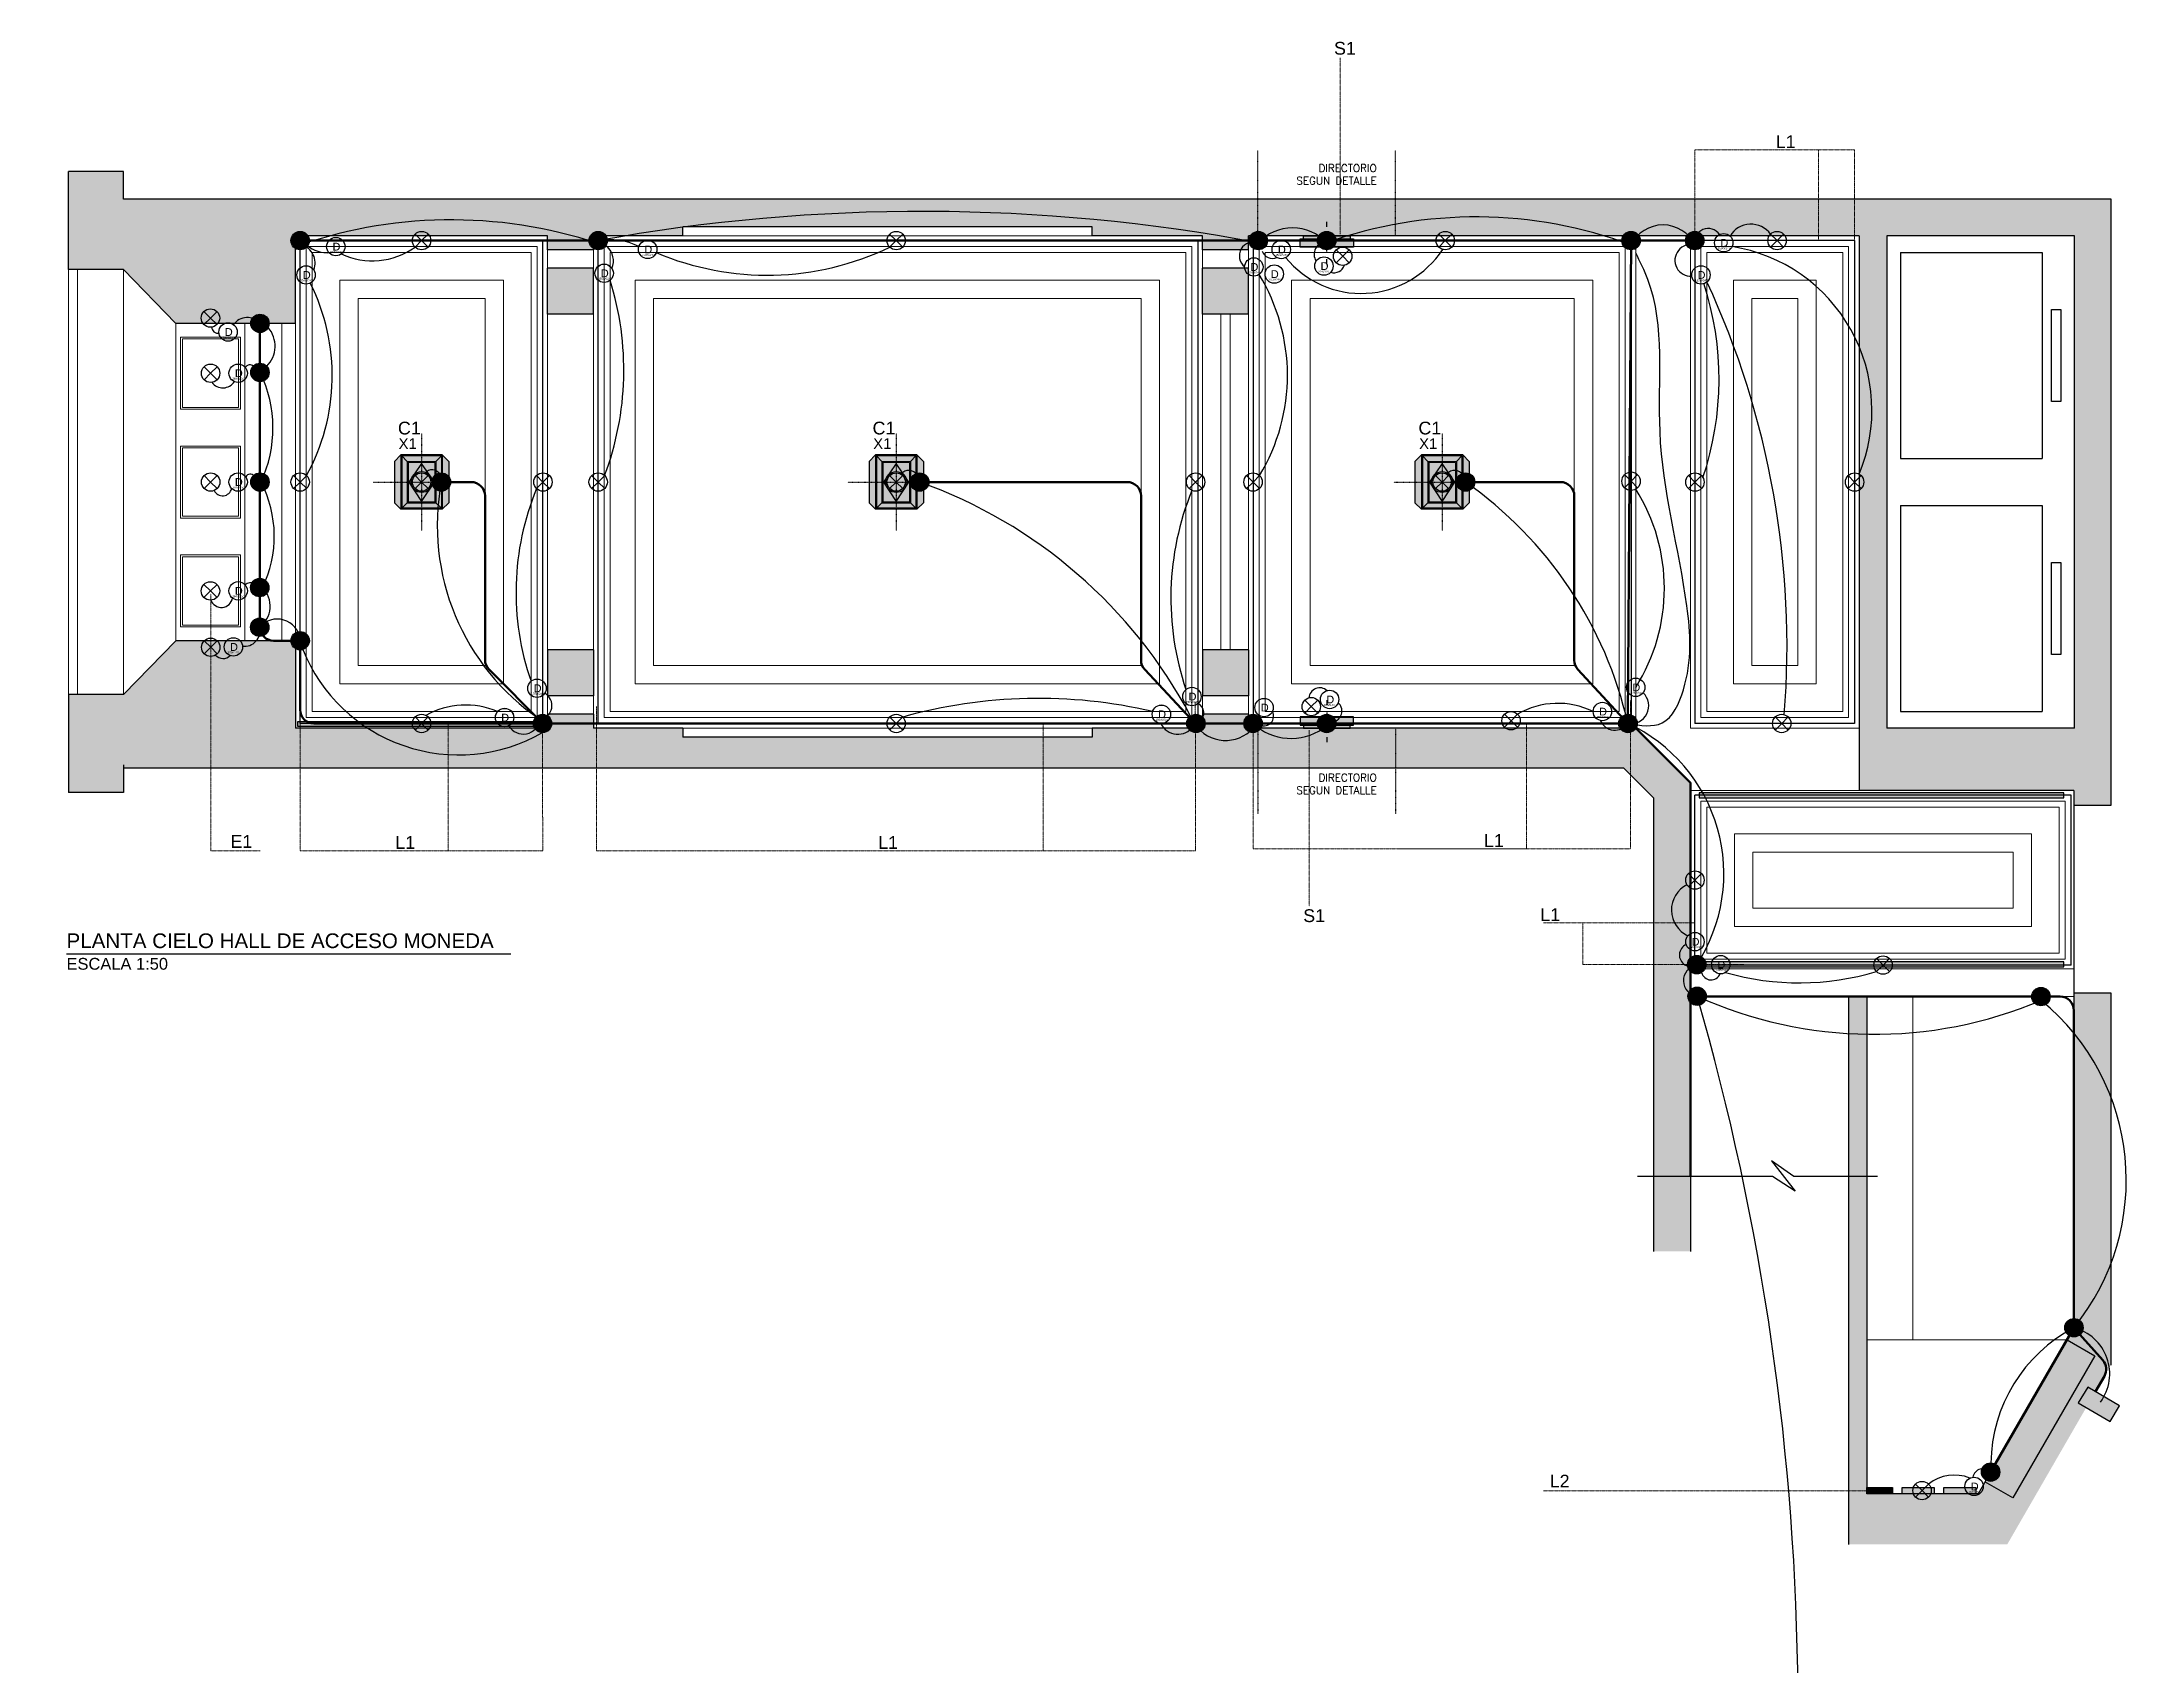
# Model space of a CAD drawing. Header units: millimetres. Extents: x -12140 to 38415, y -25979 to 9323.
# Drawn here: x -9399 to 13265, y -8328 to 9323 of the extents above; entities that cross this region are included whole.
import ezdxf

# ---------------------------------------------------------------- set-up
doc = ezdxf.new("R2010")
doc.units = ezdxf.units.MM
doc.header["$LTSCALE"] = 1.5
doc.linetypes.add('ACAD_ISO03W100', pattern=[30, 12, -18])
doc.linetypes.add('CENTER2', pattern=[28.575, 19.05, -3.175, 3.175, -3.175])
for name, color, linetype, lineweight in [('00', 8, 'Continuous', 0), ('013', 2, 'Continuous', 9), ('020', 4, 'Continuous', 15), ('05', 2, 'Continuous', 5), ('canalización EMT', 100, 'Continuous', 80), ('conductor 220V', 10, 'Continuous', 25), ('conductor 24V', 30, 'Continuous', 25), ('I-GUIAS', 176, 'Continuous', 13)]:
    doc.layers.add(name, color=color, linetype=linetype, lineweight=lineweight)
for name, color, linetype in [('derivación eléctrica', 10, 'Continuous'), ('DRIVERS LEDS 220v a 12V', 10, 'Continuous'), ('HATCH', 253, 'Continuous'), ('I-EQUIPOS', 150, 'Continuous'), ('I-LINEAS', 1, 'ACAD_ISO03W100'), ('I-TEXT', 4, 'Continuous'), ('Luminarias', 10, 'Continuous'), ('Muros', 6, 'Continuous'), ('Perfil cinta led cielo', 131, 'Continuous'), ('TEXTO', 1, 'Continuous')]:
    doc.layers.add(name, color=color, linetype=linetype)
doc.styles.add('ABWB', font='arial.ttf')
doc.styles.add('Romans', font='romans.shx')
doc.styles.get("Standard").update_dxf_attribs({"font": 'arial.ttf'})

# ---------------------------------------------------------------- blocks, each defined once
blk = doc.blocks.new('EQUIPO SOBREPUESTO')
at = {"layer": 'I-EQUIPOS'}
h = blk.add_hatch(color=254, dxfattribs=at)
h.dxf.hatch_style = 1
h.paths.add_polyline_path([(-5795.7, 2925), (-5795.7, 2934.1), (-5853.7, 2934.1), (-5853.7, 2925)])
h.paths.add_polyline_path([(-5850.1, 2925), (-5850.1, 2922), (-5799.4, 2922), (-5799.4, 2925)])
for points in [[(-5853.7, 2934.1), (-5853.7, 2925), (-5795.7, 2925), (-5795.7, 2934.1), (-5853.7, 2934.1)], [(-5850.1, 2925), (-5850.1, 2922), (-5799.4, 2922), (-5799.4, 2925)]]:
    blk.add_lwpolyline(points, dxfattribs=at)
at = {"layer": 'I-LINEAS', "linetype": 'ACAD_ISO03W100', "ltscale": 0.3}
blk.add_lwpolyline([(-5824.7, 2952.5), (-5824.7, 2903.4)], dxfattribs=at)
blk = doc.blocks.new('C1')
at = {"layer": 'I-EQUIPOS'}
h = blk.add_hatch(color=254, dxfattribs=at)
h.dxf.hatch_style = 1
h.paths.add_polyline_path([(-8713.4, 2023.9), (-8726, 2011.3), (-8726, 1930.3), (-8713.4, 1917.7), (-8632.4, 1917.7), (-8632.4, 2023.9)])
h.paths.add_polyline_path([(-8619.8, 2011.3), (-8632.4, 2023.9), (-8632.4, 1917.7), (-8619.8, 1930.3)])
for p, q in [((-8713.4, 2023.9), (-8726, 2011.3)), ((-8726, 2011.3), (-8726, 1930.3)), ((-8713.4, 2023.9), (-8713.4, 1917.7)), ((-8632.4, 2023.9), (-8713.4, 2023.9)), ((-8711.6, 2022.1), (-8711.6, 1919.5)), ((-8634.2, 2022.1), (-8711.6, 2022.1)), ((-8700.8, 2011.3), (-8711.6, 2022.1)), ((-8700.8, 2011.3), (-8645, 2011.3)), ((-8700.8, 2010.4), (-8700.8, 1929.4)), ((-8699, 2009.5), (-8646.8, 2009.5)), ((-8699, 2008.6), (-8699, 1931.2)), ((-8646.8, 2008.6), (-8646.8, 1931.2)), ((-8634.2, 2022.1), (-8645, 2011.3)), ((-8645, 2010.4), (-8645, 1929.4)), ((-8634.2, 2022.1), (-8634.2, 1919.5)), ((-8632.4, 2023.9), (-8632.4, 1917.7)), ((-8632.4, 2023.9), (-8619.8, 2011.3)), ((-8619.8, 2011.3), (-8619.8, 1930.3)), ((-8713.4, 1917.7), (-8726, 1930.3)), ((-8632.4, 1917.7), (-8713.4, 1917.7)), ((-8700.8, 1930.3), (-8711.6, 1919.5)), ((-8634.2, 1919.5), (-8711.6, 1919.5)), ((-8700.8, 1930.3), (-8645, 1930.3)), ((-8699, 1932.1), (-8646.8, 1932.1)), ((-8645, 1930.3), (-8634.2, 1919.5)), ((-8632.4, 1917.7), (-8619.8, 1930.3))]:
    blk.add_line(p, q, dxfattribs=at)
blk.add_lwpolyline([(-8647.9, 1970.8), (-8672.9, 2007), (-8697.9, 1970.8), (-8672.9, 1932.9)], close=True, dxfattribs=at)
blk.add_circle((-8672.9, 1970.8), 20.5, dxfattribs=at)
blk = doc.blocks.new('derivacion')
at = {"layer": 'derivación eléctrica'}
h = blk.add_hatch(color=256, dxfattribs=at)
h.dxf.hatch_style = 1
h.paths.add_polyline_path([(100, 0, 1), (-100, 0, 1)])
blk.add_circle((0, 0), 100, dxfattribs=at)
blk = doc.blocks.new('*U108')
at = {"layer": 'Luminarias'}
for points in [[(0, 0), (-71, 71)], [(0, 0), (-71, -71)], [(0, 0), (71, 71)], [(0, 0), (71, -71)]]:
    blk.add_lwpolyline(points, dxfattribs=at)
blk.add_circle((0, 0), 100, dxfattribs=at)
blk = doc.blocks.new('*U104')
at = {"layer": 'Luminarias'}
for points in [[(0, 0), (-71, 71)], [(0, 0), (-71, -71)], [(0, 0), (71, 71)], [(0, 0), (71, -71)]]:
    blk.add_lwpolyline(points, dxfattribs=at)
blk.add_circle((0, 0), 100, dxfattribs=at)
blk = doc.blocks.new('*U105')
at = {"layer": 'Luminarias'}
for points in [[(0, 0), (-71, 71)], [(0, 0), (-71, -71)], [(0, 0), (71, 71)], [(0, 0), (71, -71)]]:
    blk.add_lwpolyline(points, dxfattribs=at)
blk.add_circle((0, 0), 100, dxfattribs=at)
blk = doc.blocks.new('*U109')
at = {"layer": 'Luminarias'}
for points in [[(0, 0), (-71, 71)], [(0, 0), (-71, -71)], [(0, 0), (71, 71)], [(0, 0), (71, -71)]]:
    blk.add_lwpolyline(points, dxfattribs=at)
blk.add_circle((0, 0), 100, dxfattribs=at)
blk = doc.blocks.new('*U107')
at = {"layer": 'Luminarias'}
blk.add_circle((-3, -2), 100, dxfattribs=at)
at = {"layer": 'DRIVERS LEDS 220v a 12V'}
blk.add_text('D', height=84.1, dxfattribs=at).set_placement((-38, -44))
blk = doc.blocks.new('DRIVER_36W_24V')
at = {"layer": 'Luminarias'}
blk.add_circle((0, 0), 100, dxfattribs=at)
at = {"layer": 'DRIVERS LEDS 220v a 12V'}
for s, height, p in [('D', 84.1, (-36, -43)), ('36W/24V', 21, (-63, -70))]:
    blk.add_text(s, height=height, dxfattribs=at).set_placement(p)
blk = doc.blocks.new('DRIVER_150W_24V')
at = {"layer": 'Luminarias'}
blk.add_circle((0, 0), 100, dxfattribs=at)
at = {"layer": 'DRIVERS LEDS 220v a 12V'}
for s, height, p in [('D', 84.1, (-36, -43)), ('150W/24V', 21, (-63, -70))]:
    blk.add_text(s, height=height, dxfattribs=at).set_placement(p)
blk = doc.blocks.new('DRIVER_36W_12V')
at = {"layer": 'Luminarias'}
blk.add_circle((0, 0), 100, dxfattribs=at)
at = {"layer": 'DRIVERS LEDS 220v a 12V'}
for s, height, p in [('D', 84.1, (-36, -43)), ('36W/12V', 21, (-63, -70))]:
    blk.add_text(s, height=height, dxfattribs=at).set_placement(p)

msp = doc.modelspace()

# ---------------------------------------------------------------- hatches: boundary and pattern name
at = {"layer": 'derivación eléctrica'}
h = msp.add_hatch(color=256, dxfattribs=at)
h.dxf.hatch_style = 1
h.paths.add_polyline_path([(12743, -5475), (13088, -5679), (13189, -5506), (12845, -5303)])
at = {"layer": 'HATCH'}
h = msp.add_hatch(color=256, dxfattribs=at)
h.dxf.hatch_style = 1
h.paths.add_polyline_path([(7931, 1861), (3721, 1861), (3721, 2011), (3221, 2011), (3221, 1861), (2021, 1861), (2021, 1761), (416, 1761), (416, 1426), (7801, 1426), (8125, 1101), (8125, -3829), (8525, -3829), (8525, 1267)])
h.paths.add_polyline_path([(416, 1761), (-2429, 1761), (-2429, 1861), (-3399, 1861), (-3399, 2011), (-3899, 2011), (-3899, 1861), (-4408, 1861), (-4408, 1426), (416, 1426)])
h.paths.add_polyline_path([(-4408, 1861), (-6639, 1861), (-6639, 2811), (-7939, 2811), (-8509, 2226), (-9109, 2226), (-9109, 1161), (-8509, 1161), (-8509, 1426), (-4408, 1426)])
h.paths.add_polyline_path([(-4408, 7611), (-8509, 7611), (-8509, 7911), (-9109, 7911), (-9109, 6846), (-8509, 6846), (-7939, 6261), (-6639, 6261), (-6639, 7211), (-4408, 7211)])
h.paths.add_polyline_path([(416, 7611), (-4408, 7611), (-4408, 7211), (-3899, 7211), (-3899, 7061), (-3399, 7061), (-3399, 7211), (-2429, 7211), (-2429, 7311), (416, 7311)])
h.paths.add_polyline_path([(13101, 7611), (416, 7611), (416, 7311), (2021, 7311), (2021, 7211), (3221, 7211), (3221, 7061), (3721, 7061), (3721, 7211), (10361, 7211), (10361, 1181), (12695, 1181), (12695, 1022), (13101, 1022)])
h.paths.add_polyline_path([(10661, 7211), (12701, 7211), (12701, 1861), (10661, 1861)], flags=16)
h.paths.add_polyline_path([(10811, 7031), (12351, 7031), (12351, 4791), (10811, 4791)], flags=0)
h.paths.add_polyline_path([(10811, 4281), (12351, 4281), (12351, 2041), (10811, 2041)], flags=0)
h.paths.add_polyline_path([(12451, 6411), (12551, 6411), (12551, 5411), (12451, 5411)], flags=0)
h.paths.add_polyline_path([(12451, 3661), (12551, 3661), (12551, 2661), (12451, 2661)], flags=0)
h.paths.add_polyline_path([(3721, 2711), (3221, 2711), (3221, 2211), (3721, 2211)], flags=17)
h.paths.add_polyline_path([(3721, 6861), (3221, 6861), (3221, 6361), (3721, 6361)], flags=17)
h.paths.add_polyline_path([(-3399, 6861), (-3899, 6861), (-3899, 6361), (-3399, 6361)])
h.paths.add_polyline_path([(-3399, 2711), (-3899, 2711), (-3899, 2211), (-3399, 2211)])
h = msp.add_hatch(color=256, dxfattribs=at)
h.dxf.hatch_style = 1
h.paths.add_polyline_path([(13095, -1018), (12695, -1018), (12695, -4658), (11653, -6464), (10445, -6464), (10445, -1058), (10245, -1058), (10245, -7014), (11970, -7014), (13095, -5065)])
h.paths.add_polyline_path([(8525, -4549), (8125, -4549)])
h.paths.add_polyline_path([(-9399, -589), (-2211, -589)])
at = {"layer": 'I-EQUIPOS'}
h = msp.add_hatch(color=254, dxfattribs=at)
h.dxf.hatch_style = 1
h.paths.add_polyline_path([(-3929, 1880), (-3929, 1934), (-6614, 1934), (-6614, 1880)])
h = msp.add_hatch(color=254, dxfattribs=at)
h.dxf.hatch_style = 1
h.paths.add_polyline_path([(8620, 1103), (8620, 1156), (12587, 1156), (12587, 1103)])
h = msp.add_hatch(color=254, dxfattribs=at)
h.dxf.hatch_style = 1
h.paths.add_polyline_path([(8620, -734), (8620, -680), (12587, -680), (12587, -734)])
h = msp.add_hatch(color=254, dxfattribs=at)
h.dxf.hatch_style = 1
h.paths.add_polyline_path([(10445, -6394), (10445, -6464), (10724, -6464), (10724, -6394)])
h = msp.add_hatch(color=254, dxfattribs=at)
h.dxf.hatch_style = 1
h.paths.add_polyline_path([(10829, -6394), (10829, -6464), (11176, -6464), (11176, -6394)])
h = msp.add_hatch(color=254, dxfattribs=at)
h.dxf.hatch_style = 1
h.paths.add_polyline_path([(11281, -6394), (11281, -6464), (11628, -6464), (11628, -6394)])

# ---------------------------------------------------------------- linework, layer by layer
at = {"layer": '00'}
for p, q in [((-6524, 1976), (-6524, 7096)), ((-4014, 7096), (-6524, 7096)), ((-6459, 2041), (-6459, 7031)), ((-4079, 7031), (-6459, 7031)), ((-4079, 2041), (-4079, 7031)), ((-4014, 1976), (-4014, 7096)), ((3106, 7096), (-3284, 7096)), ((-3284, 1976), (-3284, 7096)), ((3041, 7031), (-3219, 7031)), ((-3219, 2041), (-3219, 7031)), ((3041, 7031), (3041, 2041)), ((3106, 7096), (3106, 1976)), ((7816, 7096), (3836, 7096)), ((3836, 7096), (3836, 1976)), ((7751, 7031), (3901, 7031)), ((3901, 7031), (3901, 2041)), ((7751, 7031), (7751, 2041)), ((7816, 7096), (7816, 1976)), ((10246, 7096), (8640, 7096)), ((8640, 7096), (8640, 1976)), ((10181, 7031), (8705, 7031)), ((8705, 7031), (8705, 2041)), ((10181, 7031), (10181, 2041)), ((10246, 7096), (10246, 1976)), ((-4079, 2041), (-6459, 2041)), ((3041, 2041), (-3219, 2041)), ((7751, 2041), (3901, 2041)), ((10181, 2041), (8705, 2041)), ((-4014, 1976), (-6524, 1976)), ((3106, 1976), (-3284, 1976)), ((7816, 1976), (3836, 1976)), ((10246, 1976), (8640, 1976)), ((8640, -651), (8640, 1066)), ((12600, 1066), (8640, 1066)), ((8705, -586), (8705, 1001)), ((12535, 1001), (8705, 1001)), ((12535, -586), (12535, 1001)), ((12600, -651), (12600, 1066)), ((12600, -651), (8640, -651)), ((12535, -586), (8705, -586))]:
    msp.add_line(p, q, dxfattribs=at)
for points in [[(-7869, 5347), (-7259, 5347), (-7259, 6091), (-7869, 6091)], [(-7869, 4164), (-7259, 4164), (-7259, 4907), (-7869, 4907)], [(-7869, 2981), (-7259, 2981), (-7259, 3724), (-7869, 3724)]]:
    msp.add_lwpolyline(points, close=True, dxfattribs=at)
at = {"layer": '013'}
for p, q in [((-2429, 7211), (2021, 7211)), ((-9009, 6846), (-9009, 2226)), ((-7939, 6261), (-7939, 2811)), ((-7189, 2811), (-7189, 6261))]:
    msp.add_line(p, q, dxfattribs=at)
for points in [[(8525, -758), (12695, -758)], [(8525, -1058), (12695, -1058)], [(10942, -4788), (10942, -1058)], [(12620, -4788), (10445, -4788)]]:
    msp.add_lwpolyline(points, dxfattribs=at)
at = {"layer": '020'}
for p, q in [((-3899, 7061), (-3899, 6861)), ((-3399, 7061), (-3399, 6861)), ((3221, 7061), (3221, 6861)), ((3721, 7061), (3721, 6861)), ((7931, 1861), (7931, 7211)), ((8525, 1861), (8525, 7211)), ((-3899, 6361), (-3899, 2711)), ((-3399, 2711), (-3399, 6361)), ((3221, 6361), (3221, 2711)), ((3421, 6361), (3421, 2711)), ((3521, 6361), (3521, 2711)), ((3721, 2711), (3721, 6361)), ((-6789, 6261), (-6789, 2811)), ((-6639, 6261), (-6639, 2811)), ((-3899, 2211), (-3899, 2011)), ((-3399, 2211), (-3399, 2011)), ((3221, 2011), (3221, 2211)), ((3721, 2011), (3721, 2211)), ((8525, 1861), (10361, 1861))]:
    msp.add_line(p, q, dxfattribs=at)
msp.add_lwpolyline([(10361, 1181), (8525, 1181)], dxfattribs=at)
at = {"layer": '05'}
for p, q in [((-9109, 6846), (-9109, 2226)), ((-8509, 6846), (-8509, 2226)), ((-6159, 2341), (-6159, 6731)), ((-4379, 6731), (-6159, 6731)), ((-4379, 2341), (-4379, 6731)), ((2753, 6731), (-2947, 6731)), ((-2947, 6731), (-2947, 2341)), ((2753, 6731), (2753, 2341)), ((7463, 6731), (4190, 6731)), ((4190, 6731), (4190, 2341)), ((7463, 6731), (7463, 2341)), ((9893, 6731), (8994, 6731)), ((8994, 6731), (8994, 2341)), ((9893, 6731), (9893, 2341)), ((-5959, 2541), (-5959, 6531)), ((-4579, 6531), (-5959, 6531)), ((-4579, 2541), (-4579, 6531)), ((2553, 6531), (-2747, 6531)), ((-2747, 6531), (-2747, 2541)), ((2553, 6531), (2553, 2541)), ((7263, 6531), (4390, 6531)), ((4390, 6531), (4390, 2541)), ((7263, 6531), (7263, 2541)), ((9693, 6531), (9194, 6531)), ((9194, 6531), (9194, 2541)), ((9693, 6531), (9693, 2541)), ((-4579, 2541), (-5959, 2541)), ((2553, 2541), (-2747, 2541)), ((7263, 2541), (4390, 2541)), ((9693, 2541), (9194, 2541)), ((-4379, 2341), (-6159, 2341)), ((2753, 2341), (-2947, 2341)), ((7463, 2341), (4190, 2341)), ((9893, 2341), (8994, 2341)), ((-2429, 1861), (2021, 1861)), ((9005, -297), (9005, 712)), ((12235, 712), (9005, 712)), ((12235, -297), (12235, 712)), ((9205, -97), (9205, 512)), ((12035, 512), (9205, 512)), ((12035, -97), (12035, 512)), ((12035, -97), (9205, -97)), ((12235, -297), (9005, -297))]:
    msp.add_line(p, q, dxfattribs=at)
for points in [[(-7889, 5327), (-7239, 5327), (-7239, 6111), (-7889, 6111)], [(-7889, 4144), (-7239, 4144), (-7239, 4927), (-7889, 4927)], [(-7889, 2961), (-7239, 2961), (-7239, 3744), (-7889, 3744)]]:
    msp.add_lwpolyline(points, close=True, dxfattribs=at)
at = {"layer": 'canalización EMT'}
for points in [[(3828, 7161), (-6589, 7161)], [(7881, 7161), (4571, 7161), (3828, 7161)], [(7845, 1959), (7880, 7161), (8573, 7161)], [(3771, 1911), (3143, 1911), (-3954, 1911)], [(7847, 1911), (4571, 1911), (3771, 1911)], [(8525, -1058), (8525, -3014)], [(12695, -4658), (11789, -6228)]]:
    msp.add_lwpolyline(points, dxfattribs=at)
for points in [[(-3954, 1911), (-6439, 1911, -0.414214), (-6589, 2061), (-6589, 2811), (-6878, 2811, -0.414326), (-7028, 2961), (-7026, 6261)], [(-5054, 4536), (-4729, 4536, -0.414214), (-4579, 4386), (-4579, 2603, 0.198912), (-4535, 2497), (-3949, 1911)], [(147, 4536), (2403, 4536, -0.414214), (2553, 4386), (2553, 2600, 0.190497), (2593, 2497), (3143, 1911)], [(6082, 4536), (7113, 4536, -0.414214), (7263, 4386), (7263, 2599, 0.189044), (7303, 2498), (7847, 1911)], [(8525, -1058), (8525, 1267), (7945, 1847, 0.062968), (7915, 1870), (7847, 1911), (7845, 1959)], [(12695, -4658), (12695, -1208, 0.414214), (12545, -1058), (8525, -1058)], [(12929, -5353), (13026, -5186, 0.322623), (13008, -5012), (12695, -4658)]]:
    msp.add_lwpolyline(points, format="xyb", dxfattribs=at)
at = {"layer": 'conductor 220V'}
for centre, radius, start, end in [((-4944, 2318), 5068, 70.4953, 108.9313), ((176, -12235), 19713, 79.3232, 100.2993), ((4200, 6788), 510, 43.2174, 136.7826), ((6193, 2600), 4818, 69.4836, 109.6626), ((8228, 6947), 384, 25.5129, 154.4871), ((8720, 7144), 148, 33.7635, 192.3204), ((-6626, 6920), 200, 337.6339, 74.3935), ((-6299, 7342), 313, 227.0939, 276.5983), ((-3226, 6454), 718, 63.4857, 99.8019), ((-3394, 6939), 211, 337.6003, 47.6879), ((3774, 6995), 152, 69.0669, 231.9935), ((3982, 7087), 120, 199.9738, 293.3759), ((4561, 7011), 127, 85.2555, 215.1021), ((8529, 6946), 172, 74.9146, 274.0447), ((-7165, 6142), 182, 40.7247, 144.2979), ((-7168, 6014), 307, 314.4673, 41.1205), ((-7136, 5751), 59, 45.3978, 147.9162), ((-8278, 5122), 1393, 335.1218, 25.6234), ((-7131, 4570), 53.2, 36.9392, 157.0672), ((-8149, 3946), 1279, 334.0732, 27.4596), ((-5155, 4572), 97.3, 25.9558, 144.0492), ((-2549, 4063), 2549, 169.3067, 235.7623), ((27, 4561), 102, 28.5305, 143.9615), ((-1669, -542), 5393, 28.0267, 70.3258), ((5962, 4561), 102, 28.5305, 143.9615), ((3560, 934), 4396, 12.8312, 55.0013), ((-7111, 3300), 142, 37.2989, 123.0091), ((-7197, 3186), 282, 305.62, 45.1627), ((-7192, 2914), 164, 261.8245, 15.1393), ((-6840, 2792), 254, 7.6348, 139.3717), ((-4864, 3398), 1829, 201.9214, 299.8296), ((-4004, 2106), 153, 277.801, 60.927), ((3117, 2024), 118, 309.7249, 62.5403), ((3889, 1990), 105, 247.5609, 28.7049), ((4615, 2047), 122, 292.5409, 47.7781), ((7877, 2103), 195, 260.9723, 46.4579), ((-4164, 1978), 182, 210.1857, 352.6343), ((2953, 2000), 206, 205.4307, 324.5302), ((3472, 2123), 397, 214.0709, 318.6769), ((4184, 2352), 603, 231.4735, 309.9605), ((7706, 2011), 173, 203.6508, 324.388), ((7085, 276), 1804, 326.8288, 65.0242), ((8530, -606), 124, 113.8513, 301.3561), ((8622, -884), 172, 101.5485, 262.3815), ((8751, -769), 108, 195.0261, 336.8239), ((-18239, -8803), 27934, 344.6398, 16.1044), ((10522, 3206), 4674, 245.701, 292.8933), ((10729, -3057), 2535, 320.848, 50.5401), ((13474, -6148), 1681, 117.6158, 179.3476), ((12566, -5160), 518, 323.684, 75.555), ((11706, -6300), 110, 40.8526, 171.2657)]:
    msp.add_arc(centre, radius, start, end, dxfattribs=at)
msp.add_spline([(7847, 1911), (8218, 1917), (8450, 2278), (8487, 3189), (8195, 5084), (8063, 6737), (7931, 7026)], degree=3, dxfattribs=at)
at = {"layer": 'conductor 24V'}
for centre, radius, start, end in [((9184, 7073), 266, 36.4245, 148.9433), ((-5805, 7736), 796, 244.9278, 305.7605), ((-1514, 9863), 3078, 246.9834, 295.6934), ((4947, 7645), 1059, 219.1088, 326.809), ((8695, 5314), 1804, 337.4229, 80.9469), ((4650, 6934), 123, 253.3812, 339.9464), ((-8479, 5692), 2239, 330.8381, 26.7), ((-6328, 5754), 3258, 339.3766, 17.4246), ((2038, 5695), 2107, 328.8898, 31.4095), ((5486, 5653), 3351, 341.4067, 18.0872), ((156, 2757), 9420, 355.4298, 24.827), ((-7485, 6219), 64.8, 179.1942, 282.507), ((-7429, 5710), 150, 216.7491, 326.9093), ((-7433, 4489), 103, 206.4787, 346.1142), ((-1280, 3339), 2962, 157.6573, 199.1006), ((5974, 3275), 3097, 157.8235, 198.7347), ((6227, 3381), 2016, 327.6985, 32.3015), ((-7445, 3297), 124, 200.9607, 348.994), ((-7429, 2724), 107, 221.4768, 316.4749), ((4495, 2182), 117, 47.0734, 175.6282), ((-4790, 1226), 885, 66.9103, 119.1948), ((1436, -3275), 5459, 76.8346, 105.6651), ((7085, 1259), 871, 63.8741, 120.2079), ((8627, -117), 308, 116.8209, 245.304), ((9710, 2010), 2919, 254.0223, 286.7061), ((11396, -6713), 453, 68.379, 128.3884)]:
    msp.add_arc(centre, radius, start, end, dxfattribs=at)
at = {"layer": 'derivación eléctrica'}
msp.add_lwpolyline([(12743, -5475), (13088, -5679), (13189, -5506), (12845, -5303)], close=True, dxfattribs=at)
at = {"layer": 'I-EQUIPOS'}
for points in [[(-6614, 1880), (-6614, 1934), (-3929, 1934), (-3929, 1880), (-6614, 1880)], [(12587, 1103), (12587, 1156), (8620, 1156), (8620, 1103), (12587, 1103)], [(12587, -734), (12587, -680), (8620, -680), (8620, -734), (12587, -734)], [(10724, -6394), (10724, -6464), (10445, -6464), (10445, -6394), (10724, -6394)], [(11176, -6394), (11176, -6464), (10829, -6464), (10829, -6394), (11176, -6394)], [(11628, -6394), (11628, -6464), (11281, -6464), (11281, -6394), (11628, -6394)]]:
    msp.add_lwpolyline(points, dxfattribs=at)
at = {"layer": 'I-GUIAS', "linetype": 'CENTER2', "ltscale": 0.08}
for points in [[(4717, 7231), (4717, 9146), (4717, 9146), (4717, 9146)], [(8574, 6956), (8574, 8147), (9059, 8147)], [(9917, 7161), (9917, 8147), (9059, 8147)], [(10308, 6907), (10309, 8147), (9917, 8147)], [(-7561, 3321), (-7561, 528), (-7025, 528)], [(-6589, 2095), (-6589, 528), (-5573, 528)], [(-3954, 2143), (-3952, 528), (-4981, 528)], [(-3366, 2095), (-3366, 528), (-2350, 528)], [(3143, 2143), (3145, 528), (1489, 528)], [(3771, 2116), (3771, 549), (4787, 549)], [(7874, 2165), (7875, 549), (5379, 549)], [(-4981, 1911), (-4981, 528), (-5573, 528)], [(1489, 1911), (1489, 528), (-2350, 528)], [(4382, 1840), (4382, -75), (4382, -75), (4382, -75)], [(6744, 1911), (6744, 549), (4787, 549)], [(7357, -711), (7357, -257), (6928, -257)], [(8575, -257), (7750, -257), (7357, -257)], [(7357, -711), (9111, -711)], [(10648, -6431), (10648, -6431), (8650, -6431), (6928, -6431)]]:
    msp.add_lwpolyline(points, dxfattribs=at)
at = {"layer": 'I-LINEAS', "color": 1, "ltscale": 0.03}
for points in [[(3821, 7211), (3821, 8142)], [(5321, 7211), (5321, 8142)], [(-5269, 5065), (-5269, 4006)], [(-109, 5065), (-109, 4006)], [(5826, 5065), (5826, 4006)], [(-5794, 4536), (-4743, 4536)], [(-634, 4536), (417, 4536)], [(5301, 4536), (6352, 4536)], [(3821, 1861), (3821, 929)], [(5321, 1861), (5321, 929)]]:
    msp.add_lwpolyline(points, dxfattribs=at)
at = {"layer": 'Muros'}
for p, q in [((-8509, 7911), (-9109, 7911)), ((-9109, 6846), (-9109, 7911)), ((-8509, 7611), (-8509, 7911)), ((13101, 7611), (-8509, 7611)), ((13101, 1022), (13101, 7611)), ((2021, 7311), (-2429, 7311)), ((-2429, 7211), (-2429, 7311)), ((2021, 7211), (2021, 7311)), ((-3899, 7211), (-6639, 7211)), ((-6639, 6261), (-6639, 7211)), ((-3899, 7061), (-3899, 7211)), ((-3399, 7061), (-3899, 7061)), ((-2429, 7211), (-3399, 7211)), ((-3399, 7061), (-3399, 7211)), ((3221, 7211), (2021, 7211)), ((3221, 7061), (3221, 7211)), ((3721, 7061), (3221, 7061)), ((10361, 7211), (3721, 7211)), ((3721, 7061), (3721, 7211)), ((10361, 7211), (10361, 1181)), ((12701, 7211), (10661, 7211)), ((10661, 7211), (10661, 1861)), ((10811, 7031), (10811, 4791)), ((10811, 7031), (12351, 7031)), ((12351, 7031), (12351, 4791)), ((12701, 1861), (12701, 7211)), ((-8509, 6846), (-9109, 6846)), ((-7939, 6261), (-8509, 6846)), ((-3399, 6861), (-3899, 6861)), ((-3899, 6361), (-3899, 6861)), ((-3399, 6361), (-3399, 6861)), ((3721, 6861), (3221, 6861)), ((3221, 6361), (3221, 6861)), ((3721, 6361), (3721, 6861)), ((-3399, 6361), (-3899, 6361)), ((3721, 6361), (3221, 6361)), ((-6639, 6261), (-7939, 6261)), ((10811, 4791), (12351, 4791)), ((10811, 4281), (10811, 2041)), ((10811, 4281), (12351, 4281)), ((12351, 4281), (12351, 2041)), ((-7939, 2811), (-8509, 2226)), ((-6639, 2811), (-7939, 2811)), ((-6639, 2811), (-6639, 1861)), ((-3399, 2711), (-3899, 2711)), ((-3899, 2711), (-3899, 2211)), ((-3399, 2711), (-3399, 2211)), ((3721, 2711), (3221, 2711)), ((3221, 2711), (3221, 2211)), ((3721, 2711), (3721, 2211)), ((-9109, 2226), (-9109, 1161)), ((-8509, 2226), (-9109, 2226)), ((-3399, 2211), (-3899, 2211)), ((3721, 2211), (3221, 2211)), ((10811, 2041), (12351, 2041)), ((-3899, 1861), (-6639, 1861)), ((-3399, 2011), (-3899, 2011)), ((-3899, 2011), (-3899, 1861)), ((-3399, 2011), (-3399, 1861)), ((-2429, 1861), (-3399, 1861)), ((-2429, 1861), (-2429, 1761)), ((3221, 1861), (2021, 1861)), ((2021, 1861), (2021, 1761)), ((3221, 2011), (3221, 1861)), ((3721, 2011), (3221, 2011)), ((3721, 2011), (3721, 1861)), ((7931, 1861), (3721, 1861)), ((7931, 1861), (8525, 1267)), ((12701, 1861), (10661, 1861)), ((2021, 1761), (-2429, 1761)), ((-8509, 1461), (-8509, 1161)), ((7801, 1426), (-8509, 1426)), ((7801, 1426), (8125, 1101)), ((-8509, 1161), (-9109, 1161)), ((8525, 1267), (8525, -3829)), ((12695, 1181), (10361, 1181)), ((12695, 1181), (12695, 1022)), ((8125, 1101), (8125, -3829)), ((12695, 1022), (13101, 1022)), ((10245, -1058), (10245, -7014)), ((10445, -1058), (10445, -6464)), ((12695, -1018), (13095, -1018)), ((12695, -1018), (12695, -4658)), ((13095, -1018), (13095, -5065)), ((12923, -4963), (12031, -6509)), ((11653, -6464), (10445, -6464))]:
    msp.add_line(p, q, dxfattribs=at)
at = {"layer": 'Muros', "color": 1}
msp.add_line((12695, 1022), (12695, -1018), dxfattribs=at)
at = {"layer": 'Muros', "color": 2}
for points in [[(12551, 6411), (12551, 5411), (12451, 5411), (12451, 6411), (12551, 6411)], [(12551, 3661), (12551, 2661), (12451, 2661), (12451, 3661), (12551, 3661)], [(10559, -3014), (9650, -3014), (9408, -2844), (9666, -3172), (9417, -3014), (7949, -3014)]]:
    msp.add_lwpolyline(points, dxfattribs=at)
at = {"layer": 'Muros'}
for points in [[(12695, -4658), (11653, -6464), (10445, -6464)], [(12620, -4788), (12923, -4963)], [(12031, -6509), (11728, -6334)]]:
    msp.add_lwpolyline(points, dxfattribs=at)
at = {"layer": 'Perfil cinta led cielo'}
for p, q in [((-6589, 1911), (-6589, 7161)), ((-3949, 7161), (-6589, 7161)), ((-3949, 1911), (-3949, 7161)), ((3171, 7161), (-3349, 7161)), ((-3349, 1911), (-3349, 7161)), ((3171, 7161), (3171, 1911)), ((7881, 7161), (3771, 7161)), ((3771, 7161), (3771, 1911)), ((7881, 7161), (7881, 1911)), ((10311, 7161), (8575, 7161)), ((8575, 7161), (8575, 1911)), ((10311, 7161), (10311, 1911)), ((-3949, 1911), (-6589, 1911)), ((-1540, 1911), (-3349, 1911)), ((-1540, 1911), (1346, 1911)), ((3171, 1911), (1346, 1911)), ((7881, 1911), (3771, 1911)), ((10311, 1911), (8575, 1911)), ((8575, -716), (8575, 1131)), ((12665, 1131), (8575, 1131)), ((12665, -716), (12665, 1131)), ((12665, -716), (8575, -716))]:
    msp.add_line(p, q, dxfattribs=at)
at = {"layer": 'TEXTO'}
msp.add_lwpolyline([(-9129, -593), (-4298, -593)], dxfattribs=at)

# ---------------------------------------------------------------- block references
at = {"layer": 'canalización EMT'}
for p in [(-2811, 7065), (4077, 7064), (8888, 7137), (-3284, 6806), (3779, 6874), (4001, 6797), (8640, 6788), (-4014, 2294), (3106, 2204), (-4367, 1976), (2775, 2012)]:
    msp.add_blockref('DRIVER_150W_24V', p, dxfattribs=at)
at = {"layer": 'conductor 24V'}
msp.add_blockref('derivacion', (-3954, 1911), dxfattribs=at)
at = {"layer": 'derivación eléctrica'}
for p in [(-6589, 7161), (-3349, 7161), (3828, 7161), (4571, 7161), (7881, 7161), (8573, 7161), (-7026, 6261), (-7027, 5727), (-7027, 4536), (-5054, 4536), (147, 4536), (6082, 4536), (-7028, 3388), (-7028, 2957), (-6589, 2811), (3150, 1911), (3771, 1911), (4571, 1911), (7847, 1911), (8595, -711), (8599, -1054), (12337, -1058), (12695, -4658), (11789, -6228)]:
    msp.add_blockref('derivacion', p, dxfattribs=at)
at = {"layer": 'DRIVERS LEDS 220v a 12V'}
for name, p in [('*U107', (-6198, 7097)), ('DRIVER_150W_24V', (-6201, 7096)), ('*U107', (-2808, 7067)), ('*U107', (4080, 7066)), ('*U107', (-6521, 6789)), ('DRIVER_150W_24V', (-6524, 6787)), ('*U107', (-3281, 6807)), ('*U107', (3782, 6876)), ('*U107', (4544, 6886)), ('DRIVER_36W_12V', (4541, 6884)), ('*U107', (-7369, 6169)), ('DRIVER_36W_12V', (-7372, 6167)), ('*U107', (-7260, 5721)), ('DRIVER_36W_12V', (-7263, 5719)), ('*U107', (-7260, 4538)), ('DRIVER_36W_12V', (-7263, 4536)), ('*U107', (-7260, 3355)), ('DRIVER_36W_12V', (-7263, 3353)), ('*U107', (-7312, 2745)), ('DRIVER_36W_12V', (-7315, 2743)), ('*U107', (-4011, 2296)), ('*U107', (3109, 2206)), ('*U107', (4606, 2174)), ('DRIVER_36W_12V', (4603, 2172)), ('DRIVER_150W_24V', (7931, 2304)), ('*U107', (-4364, 1977)), ('*U107', (2778, 2013)), ('*U107', (3894, 2086)), ('DRIVER_150W_24V', (7569, 2041)), ('DRIVER_150W_24V', (8575, -461)), ('DRIVER_150W_24V', (8855, -711)), ('DRIVER_36W_24V', (11610, -6383))]:
    msp.add_blockref(name, p, dxfattribs=at)
at = {"layer": 'I-EQUIPOS', "xscale": -10, "yscale": 10, "zscale": 10, "rotation": 180}
msp.add_blockref('EQUIPO SOBREPUESTO', (62819, 36431), dxfattribs=at)
at = {"layer": 'I-EQUIPOS'}
for name, p, xscale, yscale, zscale in [('C1', (42914, -6413), 5.555555555550761, 5.555555555550761, 5.555555555550761), ('C1', (48074, -6413), 5.555555555550761, 5.555555555550761, 5.555555555550761), ('C1', (54009, -6413), 5.555555555550761, 5.555555555550761, 5.555555555550761), ('EQUIPO SOBREPUESTO', (62819, -27359), 10, 10, 10)]:
    msp.add_blockref(name, p, dxfattribs=dict(at, xscale=xscale, yscale=yscale, zscale=zscale))
at = {"layer": 'Luminarias'}
for name, p in [('*U104', (-5269, 7161)), ('*U104', (-109, 7161)), ('*U104', (5861, 7161)), ('*U104', (9468, 7161)), ('*U104', (4745, 6990)), ('*U104', (-7564, 6319)), ('*U104', (-7563, 5719)), ('*U104', (-7562, 4536)), ('*U104', (-6589, 4536)), ('*U104', (-5269, 4536)), ('*U104', (-3949, 4536)), ('*U104', (-3349, 4536)), ('*U104', (-109, 4536)), ('*U104', (3146, 4536)), ('*U104', (3771, 4536)), ('*U109', (5826, 4536)), ('*U104', (7881, 4545)), ('*U104', (8575, 4535)), ('*U104', (10311, 4535)), ('*U104', (-7564, 3352)), ('*U104', (-7561, 2739)), ('*U104', (4404, 2094)), ('*U104', (6576, 1941)), ('*U104', (-5269, 1911)), ('*U104', (-109, 1911)), ('*U104', (9518, 1911)), ('*U104', (8575, 208)), ('*U108', (10620, -716)), ('*U105', (11044, -6428))]:
    msp.add_blockref(name, p, dxfattribs=at)

# ---------------------------------------------------------------- texts
at = {"layer": 'I-GUIAS', "style": 'ABWB'}
for s, insert, char_height, attachment_point in [('S1', (4651, 9321), 139, 1), ('L1', (9454, 8306), 139, 1), ('C1', (-5526, 5192), 139, 1), ('X1', (-5519, 5011), 115.8, 1), ('C1', (-366, 5192), 139, 1), ('X1', (-359, 5011), 115.8, 1), ('C1', (5569, 5192), 139, 1), ('X1', (5576, 5011), 115.8, 1), ('E1', (-7347, 698), 139, 1), ('L1', (-5555, 687), 139, 1), ('L1', (-305, 687), 139, 1), ('L1', (6281, 708), 139, 1), ('S1', (4316, -250), 139, 7), ('L1', (6894, -97), 139, 1), ('L2', (6996, -6256), 139, 1)]:
    msp.add_mtext(s, dxfattribs=dict(at, insert=insert, char_height=char_height, attachment_point=attachment_point))
at = {"layer": 'I-TEXT', "char_height": 82.5, "width": 1037.37, "style": 'Romans'}
for insert, attachment_point in [((5115, 7770), 9), ((5115, 1364), 3)]:
    msp.add_mtext('DIRECTORIO SEGUN DETALLE', dxfattribs=dict(at, insert=insert, attachment_point=attachment_point))
at = {"layer": 'TEXTO', "insert": (-9129, -371), "char_height": 160, "attachment_point": 1}
msp.add_mtext('PLANTA CIELO HALL DE ACCESO MONEDA \\P{\\H0.8x;ESCALA 1:50}', dxfattribs=at)

doc.saveas('drawing.dxf')
